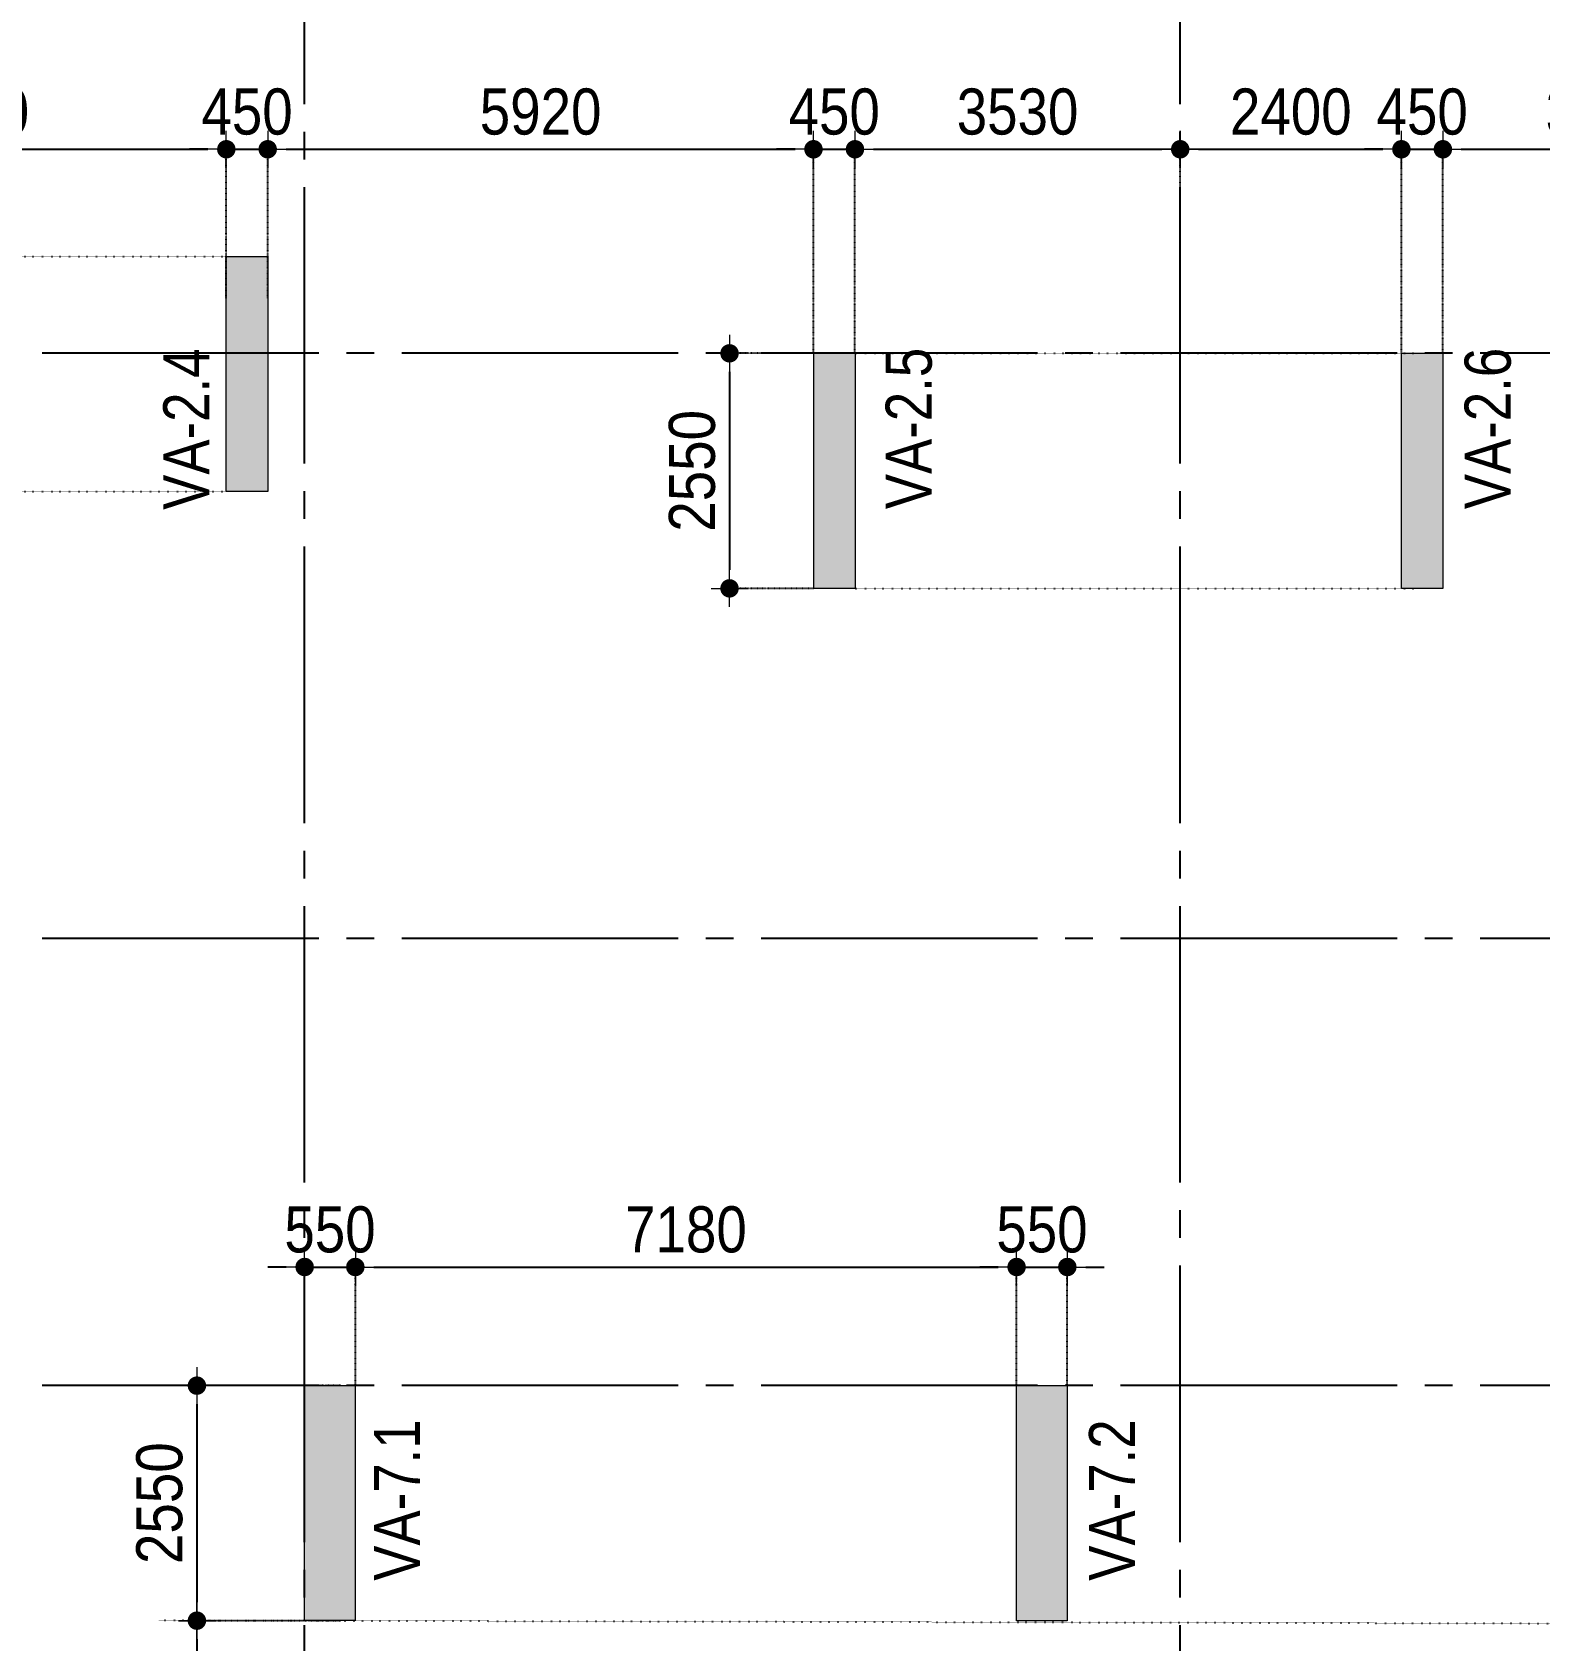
# Model space of a CAD drawing. Header units: millimetres. Extents: x -3973692 to -2843767, y 592734 to 838475.
# Drawn here: x -3922801 to -3906443, y 748262 to 765715 of the extents above; entities that cross this region are included whole.
import ezdxf
from ezdxf.enums import TextEntityAlignment as Align

# ---------------------------------------------------------------- set-up
doc = ezdxf.new("R2010")
doc.units = ezdxf.units.MM
doc.header["$MEASUREMENT"] = 0
doc.header["$PDMODE"] = 3
doc.header["$PDSIZE"] = -20
for name, pattern in [('CHG_XX_Luoi truc$0$MB_Luoi truc$0$Center101', [13, 10, -1, 1, -1]), ('DIVIDE2', [15.875, 6.35, -3.175, 0, -3.175, 0, -3.175]), ('DOT2', [0.125, 0, -0.125]), ('HIDDEN5', [2.8375, 1.25, -1.5875])]:
    doc.linetypes.add(name, pattern=pattern)
doc.layers.get('0').update_dxf_attribs({"lineweight": 9})
doc.layers.get('Defpoints').update_dxf_attribs({"color": 10, "lineweight": 0})
for name, color, linetype, lineweight in [("'S_General_Dim_1", 1, 'Continuous', 18), ("'S_General_Divide_3 Intermediate", 3, 'DIVIDE2', 40), ('CHG_XX_Cot_Ham 2$0$NS-Pier-H2', 150, 'Continuous', 13), ('CHG_XX_Cot_Ham 2$0$NS-Pier-H2 @ 1', 150, 'Continuous', 13), ('CHG_XX_Cot_Ham 2$0$NS-Pier-H2 @ 150 VP1', 150, 'Continuous', 13), ('CHG_XX_Cot_Ham 2$0$NS-Pier-H2 @ 150 VP2', 150, 'Continuous', 13), ('CHG_XX_Cot_Ham 2$0$NS-Pier-H2 @ 150 VP3', 150, 'Continuous', 13), ('CHG_XX_Cot_Ham 2$0$NS-Pier-H2 @ 150 VP4', 150, 'Continuous', 13), ('CHG_XX_Cot_Ham 2$0$NS-Pier-H2 @ 150 VP5', 150, 'Continuous', 13), ('CHG_XX_Cot_Ham 2$0$NS-Pier-H2 @ 150 VP6', 150, 'Continuous', 13), ('CHG_XX_Cot_Ham 2$0$NS-Pier-H2 @ 150 VP7', 150, 'Continuous', 13), ('CHG_XX_Cot_Ham 2$0$NS-Pier-H2 @ 150 VP8', 150, 'Continuous', 13), ('CHG_XX_Cot_Ham 2$0$NS-Pier-H2 @ 150 VP9', 150, 'Continuous', 13), ('CHG_XX_Cot_Ham 2$0$NS-Pier-H2 @ 150 VPModel', 150, 'Continuous', 13), ('TEXT', 7, 'Continuous', 15)]:
    doc.layers.add(name, color=color, linetype=linetype, lineweight=lineweight)
for name, color, linetype in [('CHG_XX_Luoi truc$0$Grid', 34, 'Continuous'), ('CHG_XX_Luoi truc$0$Grid Line', 251, 'CHG_XX_Luoi truc$0$MB_Luoi truc$0$Center101'), ('dim', 1, 'Continuous')]:
    doc.layers.add(name, color=color, linetype=linetype)
doc.styles.add('arial', font='arial.ttf', dxfattribs={"width": 0.85})
doc.styles.add('CHG_XX_Luoi truc$0$MB_Luoi truc$0$Grid A-F$0$VNI-HelveCB', font='')
doc.styles.add('TTP-HelCon', font='')
doc.styles.get('CHG_XX_Luoi truc$0$MB_Luoi truc$0$Grid A-F$0$VNI-HelveCB').set_extended_font_data('VNI-Helve-Condense', bold=True)
doc.styles.get('TTP-HelCon').set_extended_font_data('VNI-Helve-Condense')
doc.dimstyles.new('200', dxfattribs={"dimscale": 200, "dimtxt": 2.5, "dimasz": 1, "dimexe": 0, "dimexo": 0, "dimgap": 0.75, "dimtad": 1, "dimdec": 0, "dimrnd": 10, "dimzin": 9, "dimdsep": 46, "dimtxsty": 'arial', "dimblk1": 'DIMDOT', "dimblk2": 'DIMDOT', "dimsah": 1, "dimcen": 2, "dimdle": 3, "dimclre": 8, "dimclrt": 2, "dimadec": 0, "dimazin": 0, "dimtfac": 1, "dimtdec": 0, "dimtix": 1, "dimtmove": 2, "dimatfit": 3, "dimldrblk": 'DIMPIJL', "dimfxl": 1, "dimtvp": 1.8, "dimtolj": 1, "dimtzin": 0, "dimarcsym": 0})

# ---------------------------------------------------------------- blocks, each defined once
blk = doc.blocks.new('*U3253')
at = {"layer": 'CHG_XX_Cot_Ham 2$0$NS-Pier-H2 @ 1'}
h = blk.add_hatch(color=256, dxfattribs=at)
h.dxf.hatch_style = 1
h.paths.add_polyline_path([(450, 0), (0, 0), (0, -2550), (450, -2550)])
at = {"layer": 'CHG_XX_Cot_Ham 2$0$NS-Pier-H2 @ 150 VP1'}
h = blk.add_hatch(color=256, dxfattribs=at)
h.dxf.hatch_style = 1
h.paths.add_polyline_path([(450, 0), (0, 0), (0, -2550), (450, -2550)])
at = {"layer": 'CHG_XX_Cot_Ham 2$0$NS-Pier-H2 @ 150 VP2'}
h = blk.add_hatch(color=256, dxfattribs=at)
h.dxf.hatch_style = 1
h.paths.add_polyline_path([(450, 0), (0, 0), (0, -2550), (450, -2550)])
at = {"layer": 'CHG_XX_Cot_Ham 2$0$NS-Pier-H2 @ 150 VP3'}
h = blk.add_hatch(color=256, dxfattribs=at)
h.dxf.hatch_style = 1
h.paths.add_polyline_path([(450, 0), (0, 0), (0, -2550), (450, -2550)])
at = {"layer": 'CHG_XX_Cot_Ham 2$0$NS-Pier-H2 @ 150 VP4'}
h = blk.add_hatch(color=256, dxfattribs=at)
h.dxf.hatch_style = 1
h.paths.add_polyline_path([(450, 0), (0, 0), (0, -2550), (450, -2550)])
at = {"layer": 'CHG_XX_Cot_Ham 2$0$NS-Pier-H2 @ 150 VP5'}
h = blk.add_hatch(color=256, dxfattribs=at)
h.dxf.hatch_style = 1
h.paths.add_polyline_path([(450, 0), (0, 0), (0, -2550), (450, -2550)])
at = {"layer": 'CHG_XX_Cot_Ham 2$0$NS-Pier-H2 @ 150 VP6'}
h = blk.add_hatch(color=256, dxfattribs=at)
h.dxf.hatch_style = 1
h.paths.add_polyline_path([(450, 0), (0, 0), (0, -2550), (450, -2550)])
at = {"layer": 'CHG_XX_Cot_Ham 2$0$NS-Pier-H2 @ 150 VP7'}
h = blk.add_hatch(color=256, dxfattribs=at)
h.dxf.hatch_style = 1
h.paths.add_polyline_path([(450, 0), (0, 0), (0, -2550), (450, -2550)])
at = {"layer": 'CHG_XX_Cot_Ham 2$0$NS-Pier-H2 @ 150 VP8'}
h = blk.add_hatch(color=256, dxfattribs=at)
h.dxf.hatch_style = 1
h.paths.add_polyline_path([(450, 0), (0, 0), (0, -2550), (450, -2550)])
at = {"layer": 'CHG_XX_Cot_Ham 2$0$NS-Pier-H2 @ 150 VP9'}
h = blk.add_hatch(color=256, dxfattribs=at)
h.dxf.hatch_style = 1
h.paths.add_polyline_path([(450, 0), (0, 0), (0, -2550), (450, -2550)])
at = {"layer": 'CHG_XX_Cot_Ham 2$0$NS-Pier-H2 @ 150 VPModel'}
h = blk.add_hatch(color=256, dxfattribs=at)
h.dxf.hatch_style = 1
h.paths.add_polyline_path([(450, 0), (0, 0), (0, -2550), (450, -2550)])
blk = doc.blocks.new('CHG_XX_Cot_Ham 2$0$Block A_C450x2250')
at = {"layer": 'CHG_XX_Cot_Ham 2$0$NS-Pier-H2'}
blk.add_lwpolyline([(450, -2550), (0, -2550), (0, 0), (450, 0)], close=True, dxfattribs=at)
blk.add_blockref('*U3253', (0, 0), dxfattribs=at)
blk = doc.blocks.new('*U3256')
at = {"layer": 'CHG_XX_Cot_Ham 2$0$NS-Pier-H2 @ 1'}
h = blk.add_hatch(color=256, dxfattribs=at)
h.dxf.hatch_style = 1
h.paths.add_polyline_path([(550, 0), (0, 0), (0, -2550), (550, -2550)])
at = {"layer": 'CHG_XX_Cot_Ham 2$0$NS-Pier-H2 @ 150 VP1'}
h = blk.add_hatch(color=256, dxfattribs=at)
h.dxf.hatch_style = 1
h.paths.add_polyline_path([(550, 0), (0, 0), (0, -2550), (550, -2550)])
at = {"layer": 'CHG_XX_Cot_Ham 2$0$NS-Pier-H2 @ 150 VP2'}
h = blk.add_hatch(color=256, dxfattribs=at)
h.dxf.hatch_style = 1
h.paths.add_polyline_path([(550, 0), (0, 0), (0, -2550), (550, -2550)])
at = {"layer": 'CHG_XX_Cot_Ham 2$0$NS-Pier-H2 @ 150 VP3'}
h = blk.add_hatch(color=256, dxfattribs=at)
h.dxf.hatch_style = 1
h.paths.add_polyline_path([(550, 0), (0, 0), (0, -2550), (550, -2550)])
at = {"layer": 'CHG_XX_Cot_Ham 2$0$NS-Pier-H2 @ 150 VP4'}
h = blk.add_hatch(color=256, dxfattribs=at)
h.dxf.hatch_style = 1
h.paths.add_polyline_path([(550, 0), (0, 0), (0, -2550), (550, -2550)])
at = {"layer": 'CHG_XX_Cot_Ham 2$0$NS-Pier-H2 @ 150 VP5'}
h = blk.add_hatch(color=256, dxfattribs=at)
h.dxf.hatch_style = 1
h.paths.add_polyline_path([(550, 0), (0, 0), (0, -2550), (550, -2550)])
at = {"layer": 'CHG_XX_Cot_Ham 2$0$NS-Pier-H2 @ 150 VP6'}
h = blk.add_hatch(color=256, dxfattribs=at)
h.dxf.hatch_style = 1
h.paths.add_polyline_path([(550, 0), (0, 0), (0, -2550), (550, -2550)])
at = {"layer": 'CHG_XX_Cot_Ham 2$0$NS-Pier-H2 @ 150 VP7'}
h = blk.add_hatch(color=256, dxfattribs=at)
h.dxf.hatch_style = 1
h.paths.add_polyline_path([(550, 0), (0, 0), (0, -2550), (550, -2550)])
at = {"layer": 'CHG_XX_Cot_Ham 2$0$NS-Pier-H2 @ 150 VP8'}
h = blk.add_hatch(color=256, dxfattribs=at)
h.dxf.hatch_style = 1
h.paths.add_polyline_path([(550, 0), (0, 0), (0, -2550), (550, -2550)])
at = {"layer": 'CHG_XX_Cot_Ham 2$0$NS-Pier-H2 @ 150 VP9'}
h = blk.add_hatch(color=256, dxfattribs=at)
h.dxf.hatch_style = 1
h.paths.add_polyline_path([(550, 0), (0, 0), (0, -2550), (550, -2550)])
at = {"layer": 'CHG_XX_Cot_Ham 2$0$NS-Pier-H2 @ 150 VPModel'}
h = blk.add_hatch(color=256, dxfattribs=at)
h.dxf.hatch_style = 1
h.paths.add_polyline_path([(550, 0), (0, 0), (0, -2550), (550, -2550)])
blk = doc.blocks.new('CHG_XX_Cot_Ham 2$0$550x2550')
at = {"layer": 'CHG_XX_Cot_Ham 2$0$NS-Pier-H2'}
blk.add_lwpolyline([(550, -2550), (0, -2550), (0, 0), (550, 0)], close=True, dxfattribs=at)
blk.add_blockref('*U3256', (0, 0), dxfattribs=at)
blk = doc.blocks.new('*U2841')
at = {"layer": 'CHG_XX_Luoi truc$0$Grid Line'}
blk.add_line((0, 0), (0, 608), dxfattribs=at)
at = {"layer": 'CHG_XX_Luoi truc$0$Grid', "lineweight": -2, "style": 'CHG_XX_Luoi truc$0$MB_Luoi truc$0$Grid A-F$0$VNI-HelveCB'}
for tag, p in [('GRIDSUB', (0, 617)), ('GRID', (0, -9))]:
    blk.add_attdef(tag, text='', height=5, dxfattribs=at).set_placement(p, align=Align.MIDDLE)
blk = doc.blocks.new('*U2843')
at = {"layer": 'CHG_XX_Luoi truc$0$Grid Line'}
blk.add_line((0, 0), (0, 438), dxfattribs=at)
at = {"layer": 'CHG_XX_Luoi truc$0$Grid', "lineweight": -2, "style": 'CHG_XX_Luoi truc$0$MB_Luoi truc$0$Grid A-F$0$VNI-HelveCB'}
for tag, p in [('GRIDSUB', (0, 447)), ('GRID', (0, -9))]:
    blk.add_attdef(tag, text='', height=5, dxfattribs=at).set_placement(p, align=Align.MIDDLE)
blk = doc.blocks.new('CHG_XX_Luoi truc')
at = {"layer": 'CHG_XX_Luoi truc$0$Grid', "xscale": 300, "yscale": 300, "zscale": 300}
for p in [(28650, -12747), (38150, -12747)]:
    blk.add_blockref('*U2841', p, dxfattribs=at)
at = {"layer": 'CHG_XX_Luoi truc$0$Grid', "xscale": 300.0000000000013, "yscale": 300.0000000000013, "zscale": 300.0000000000013, "rotation": 90}
for p in [(110703, 152250), (110703, 145900), (110703, 141050)]:
    blk.add_blockref('*U2843', p, dxfattribs=at)
blk = doc.blocks.new('CHG_XX_Cot_Ham 2')
at = {"layer": 'CHG_XX_Cot_Ham 2$0$NS-Pier-H2'}
h = blk.add_hatch(color=256, dxfattribs=at)
h.dxf.hatch_style = 1
h.paths.add_polyline_path([(99639.2, 163400), (-10900, 163400), (-10900, 85450), (-300, 85450), (-300, 84050), (32350, 84050), (32350, -9000), (103575.5, -9000), (106050, -6022), (106050, 158254.3)])
h.paths.add_polyline_path([(99533.7, 163100), (105750, 158110.4), (105750, 90450), (105650, 90450), (105750, 90450), (105750, 13850), (105750, 13722.3), (105750, -5913.6), (103434.7, -8700), (93599.8, -8700), (93299.8, -8700), (32650, -8700), (32650, 84350), (0, 84350), (0, 85750), (-10600, 85750), (-10600, 163100), (93600, 163100)], flags=16)
for name, p in [('CHG_XX_Luoi truc', (0, 0)), ('CHG_XX_Cot_Ham 2$0$Block A_C450x2250', (27800, 153300)), ('CHG_XX_Cot_Ham 2$0$Block A_C450x2250', (34175, 152250)), ('CHG_XX_Cot_Ham 2$0$Block A_C450x2250', (40550, 152250))]:
    blk.add_blockref(name, p, dxfattribs=at)
at = {"layer": 'Defpoints'}
for p in [(28650, 141050.7), (36375, 141050)]:
    blk.add_blockref('CHG_XX_Cot_Ham 2$0$550x2550', p, dxfattribs=at)
blk = doc.blocks.new('a')
at = {"layer": 'TEXT', "color": 3, "style": 'TTP-HelCon'}
for s, p in [('VA-2.4', (27616, -1698)), ('VA-2.5', (35454, -1691)), ('VA-2.6', (41736, -1691)), ('VA-7.1', (29902, -13317)), ('VA-7.2', (37661, -13317))]:
    blk.add_text(s, height=500, rotation=90, dxfattribs=at).set_placement(p)
blk = doc.blocks.new('DIMDOT')
for p, q in [((0, -1), (0, 1)), ((1, 0), (-1, 0))]:
    blk.add_line(p, q)
at = {"const_width": 0.5}
blk.add_lwpolyline([(-0.25, 0, 1), (0.25, 0, 1)], format="xyb", close=True, dxfattribs=at)
blk = doc.blocks.new('*D1324')
at = {"layer": "'S_General_Dim_1", "color": 8, "linetype": 'HIDDEN5', "lineweight": -2, "transparency": 16777216}
for p, q in [((-3926295, 762831), (-3926295, 764445)), ((-3920695, 762831), (-3920695, 764445))]:
    blk.add_line(p, q, dxfattribs=at)
at = {"layer": "'S_General_Dim_1", "color": 0, "lineweight": -2, "transparency": 16777216}
blk.add_line((-3926095, 764445), (-3920895, 764445), dxfattribs=at)
at = {"layer": 'Defpoints', "color": 0, "transparency": 16777216}
for p in [(-3920695, 764445), (-3926295, 762831), (-3920695, 762831)]:
    blk.add_point(p, dxfattribs=at)
at = {"layer": "'S_General_Dim_1", "color": 0, "lineweight": -2, "transparency": 16777216, "xscale": 200, "yscale": 200, "zscale": 200, "rotation": 180}
blk.add_blockref('DIMDOT', (-3926295, 764445), dxfattribs=at)
at = {"layer": "'S_General_Dim_1", "color": 0, "lineweight": -2, "transparency": 16777216, "xscale": 200, "yscale": 200, "zscale": 200}
blk.add_blockref('DIMDOT', (-3920695, 764445), dxfattribs=at)
at = {"layer": "'S_General_Dim_1", "color": 2, "transparency": 16777216, "insert": (-3923495, 764851), "char_height": 500, "attachment_point": 5, "style": 'arial'}
blk.add_mtext('\\A1;5600', dxfattribs=at)
blk = doc.blocks.new('DIMPIJL')
at = {"linetype": 'ByBlock'}
blk.add_solid([(-2.5, 0.417), (-2.5, -0.417), (0, 0)], dxfattribs=at)
blk = doc.blocks.new('*D1325')
at = {"layer": "'S_General_Dim_1", "color": 0, "lineweight": -2, "transparency": 16777216}
for p, q in [((-3920895, 764445), (-3921095, 764445)), ((-3920695, 764445), (-3920246, 764445)), ((-3920046, 764445), (-3919846, 764445))]:
    blk.add_line(p, q, dxfattribs=at)
at = {"layer": "'S_General_Dim_1", "color": 8, "linetype": 'HIDDEN5', "lineweight": -2, "transparency": 16777216}
for p, q in [((-3920695, 762831), (-3920695, 764445)), ((-3920246, 762831), (-3920246, 764445))]:
    blk.add_line(p, q, dxfattribs=at)
at = {"layer": 'Defpoints', "color": 0, "transparency": 16777216}
for p in [(-3920246, 764445), (-3920695, 762831), (-3920246, 762831)]:
    blk.add_point(p, dxfattribs=at)
at = {"layer": "'S_General_Dim_1", "color": 0, "lineweight": -2, "transparency": 16777216, "xscale": 200, "yscale": 200, "zscale": 200}
blk.add_blockref('DIMDOT', (-3920695, 764445), dxfattribs=at)
at = {"layer": "'S_General_Dim_1", "color": 0, "lineweight": -2, "transparency": 16777216, "xscale": 200, "yscale": 200, "zscale": 200, "rotation": 180}
blk.add_blockref('DIMDOT', (-3920246, 764445), dxfattribs=at)
at = {"layer": "'S_General_Dim_1", "color": 2, "transparency": 16777216, "insert": (-3920470, 764851), "char_height": 500, "attachment_point": 5, "style": 'arial'}
blk.add_mtext('\\A1;450', dxfattribs=at)
blk = doc.blocks.new('*D1326')
at = {"layer": "'S_General_Dim_1", "color": 8, "linetype": 'HIDDEN5', "lineweight": -2, "transparency": 16777216}
for p, q in [((-3920246, 762831), (-3920246, 764445)), ((-3914324, 762231), (-3914324, 764445))]:
    blk.add_line(p, q, dxfattribs=at)
at = {"layer": "'S_General_Dim_1", "color": 0, "lineweight": -2, "transparency": 16777216}
blk.add_line((-3920046, 764445), (-3914524, 764445), dxfattribs=at)
at = {"layer": 'Defpoints', "color": 0, "transparency": 16777216}
for p in [(-3914324, 764445), (-3920246, 762831), (-3914324, 762231)]:
    blk.add_point(p, dxfattribs=at)
at = {"layer": "'S_General_Dim_1", "color": 0, "lineweight": -2, "transparency": 16777216, "xscale": 200, "yscale": 200, "zscale": 200, "rotation": 180}
blk.add_blockref('DIMDOT', (-3920246, 764445), dxfattribs=at)
at = {"layer": "'S_General_Dim_1", "color": 0, "lineweight": -2, "transparency": 16777216, "xscale": 200, "yscale": 200, "zscale": 200}
blk.add_blockref('DIMDOT', (-3914324, 764445), dxfattribs=at)
at = {"layer": "'S_General_Dim_1", "color": 2, "transparency": 16777216, "insert": (-3917285, 764851), "char_height": 500, "attachment_point": 5, "style": 'arial'}
blk.add_mtext('\\A1;5920', dxfattribs=at)
blk = doc.blocks.new('*D1327')
at = {"layer": "'S_General_Dim_1", "color": 0, "lineweight": -2, "transparency": 16777216}
for p, q in [((-3914524, 764445), (-3914724, 764445)), ((-3914324, 764445), (-3913874, 764445)), ((-3913674, 764445), (-3913474, 764445))]:
    blk.add_line(p, q, dxfattribs=at)
at = {"layer": "'S_General_Dim_1", "color": 8, "linetype": 'HIDDEN5', "lineweight": -2, "transparency": 16777216}
for p, q in [((-3914324, 762231), (-3914324, 764445)), ((-3913874, 762231), (-3913874, 764445))]:
    blk.add_line(p, q, dxfattribs=at)
at = {"layer": 'Defpoints', "color": 0, "transparency": 16777216}
for p in [(-3913874, 764445), (-3914324, 762231), (-3913874, 762231)]:
    blk.add_point(p, dxfattribs=at)
at = {"layer": "'S_General_Dim_1", "color": 0, "lineweight": -2, "transparency": 16777216, "xscale": 200, "yscale": 200, "zscale": 200}
blk.add_blockref('DIMDOT', (-3914324, 764445), dxfattribs=at)
at = {"layer": "'S_General_Dim_1", "color": 0, "lineweight": -2, "transparency": 16777216, "xscale": 200, "yscale": 200, "zscale": 200, "rotation": 180}
blk.add_blockref('DIMDOT', (-3913874, 764445), dxfattribs=at)
at = {"layer": "'S_General_Dim_1", "color": 2, "transparency": 16777216, "insert": (-3914099, 764851), "char_height": 500, "attachment_point": 5, "style": 'arial'}
blk.add_mtext('\\A1;450', dxfattribs=at)
blk = doc.blocks.new('*D1328')
at = {"layer": "'S_General_Dim_1", "color": 8, "linetype": 'HIDDEN5', "lineweight": -2, "transparency": 16777216}
for p, q in [((-3913874, 762231), (-3913874, 764445)), ((-3910345, 762831), (-3910345, 764445))]:
    blk.add_line(p, q, dxfattribs=at)
at = {"layer": "'S_General_Dim_1", "color": 0, "lineweight": -2, "transparency": 16777216}
blk.add_line((-3913674, 764445), (-3910545, 764445), dxfattribs=at)
at = {"layer": 'Defpoints', "color": 0, "transparency": 16777216}
for p in [(-3910345, 764445), (-3910345, 762831), (-3913874, 762231)]:
    blk.add_point(p, dxfattribs=at)
at = {"layer": "'S_General_Dim_1", "color": 0, "lineweight": -2, "transparency": 16777216, "xscale": 200, "yscale": 200, "zscale": 200, "rotation": 180}
blk.add_blockref('DIMDOT', (-3913874, 764445), dxfattribs=at)
at = {"layer": "'S_General_Dim_1", "color": 0, "lineweight": -2, "transparency": 16777216, "xscale": 200, "yscale": 200, "zscale": 200}
blk.add_blockref('DIMDOT', (-3910345, 764445), dxfattribs=at)
at = {"layer": "'S_General_Dim_1", "color": 2, "transparency": 16777216, "insert": (-3912110, 764851), "char_height": 500, "attachment_point": 5, "style": 'arial'}
blk.add_mtext('\\A1;3530', dxfattribs=at)
blk = doc.blocks.new('*D1329')
at = {"layer": "'S_General_Dim_1", "color": 8, "linetype": 'HIDDEN5', "lineweight": -2, "transparency": 16777216}
for p, q in [((-3910345, 762831), (-3910345, 764445)), ((-3907945, 762231), (-3907945, 764445))]:
    blk.add_line(p, q, dxfattribs=at)
at = {"layer": "'S_General_Dim_1", "color": 0, "lineweight": -2, "transparency": 16777216}
blk.add_line((-3910145, 764445), (-3908145, 764445), dxfattribs=at)
at = {"layer": 'Defpoints', "color": 0, "transparency": 16777216}
for p in [(-3907945, 764445), (-3910345, 762831), (-3907945, 762231)]:
    blk.add_point(p, dxfattribs=at)
at = {"layer": "'S_General_Dim_1", "color": 0, "lineweight": -2, "transparency": 16777216, "xscale": 200, "yscale": 200, "zscale": 200, "rotation": 180}
blk.add_blockref('DIMDOT', (-3910345, 764445), dxfattribs=at)
at = {"layer": "'S_General_Dim_1", "color": 0, "lineweight": -2, "transparency": 16777216, "xscale": 200, "yscale": 200, "zscale": 200}
blk.add_blockref('DIMDOT', (-3907945, 764445), dxfattribs=at)
at = {"layer": "'S_General_Dim_1", "color": 2, "transparency": 16777216, "insert": (-3909145, 764851), "char_height": 500, "attachment_point": 5, "style": 'arial'}
blk.add_mtext('\\A1;2400', dxfattribs=at)
blk = doc.blocks.new('*D1330')
at = {"layer": "'S_General_Dim_1", "color": 0, "lineweight": -2, "transparency": 16777216}
for p, q in [((-3908145, 764445), (-3908345, 764445)), ((-3907945, 764445), (-3907495, 764445)), ((-3907295, 764445), (-3907095, 764445))]:
    blk.add_line(p, q, dxfattribs=at)
at = {"layer": "'S_General_Dim_1", "color": 8, "linetype": 'HIDDEN5', "lineweight": -2, "transparency": 16777216}
for p, q in [((-3907945, 762231), (-3907945, 764445)), ((-3907495, 762231), (-3907495, 764445))]:
    blk.add_line(p, q, dxfattribs=at)
at = {"layer": 'Defpoints', "color": 0, "transparency": 16777216}
for p in [(-3907495, 764445), (-3907945, 762231), (-3907495, 762231)]:
    blk.add_point(p, dxfattribs=at)
at = {"layer": "'S_General_Dim_1", "color": 0, "lineweight": -2, "transparency": 16777216, "xscale": 200, "yscale": 200, "zscale": 200}
blk.add_blockref('DIMDOT', (-3907945, 764445), dxfattribs=at)
at = {"layer": "'S_General_Dim_1", "color": 0, "lineweight": -2, "transparency": 16777216, "xscale": 200, "yscale": 200, "zscale": 200, "rotation": 180}
blk.add_blockref('DIMDOT', (-3907495, 764445), dxfattribs=at)
at = {"layer": "'S_General_Dim_1", "color": 2, "transparency": 16777216, "insert": (-3907720, 764851), "char_height": 500, "attachment_point": 5, "style": 'arial'}
blk.add_mtext('\\A1;450', dxfattribs=at)
blk = doc.blocks.new('*D1331')
at = {"layer": "'S_General_Dim_1", "color": 8, "linetype": 'HIDDEN5', "lineweight": -2, "transparency": 16777216}
for p, q in [((-3907495, 762231), (-3907495, 764445)), ((-3903945, 762831), (-3903945, 764445))]:
    blk.add_line(p, q, dxfattribs=at)
at = {"layer": "'S_General_Dim_1", "color": 0, "lineweight": -2, "transparency": 16777216}
blk.add_line((-3907295, 764445), (-3904145, 764445), dxfattribs=at)
at = {"layer": 'Defpoints', "color": 0, "transparency": 16777216}
for p in [(-3903945, 764445), (-3903945, 762831), (-3907495, 762231)]:
    blk.add_point(p, dxfattribs=at)
at = {"layer": "'S_General_Dim_1", "color": 0, "lineweight": -2, "transparency": 16777216, "xscale": 200, "yscale": 200, "zscale": 200, "rotation": 180}
blk.add_blockref('DIMDOT', (-3907495, 764445), dxfattribs=at)
at = {"layer": "'S_General_Dim_1", "color": 0, "lineweight": -2, "transparency": 16777216, "xscale": 200, "yscale": 200, "zscale": 200}
blk.add_blockref('DIMDOT', (-3903945, 764445), dxfattribs=at)
at = {"layer": "'S_General_Dim_1", "color": 2, "transparency": 16777216, "insert": (-3905720, 764851), "char_height": 500, "attachment_point": 5, "style": 'arial'}
blk.add_mtext('\\A1;3550', dxfattribs=at)
blk = doc.blocks.new('*D1337')
at = {"layer": "'S_General_Dim_1", "color": 8, "linetype": 'HIDDEN5', "lineweight": -2, "transparency": 16777216}
for p, q in [((-3914325, 762231), (-3915235, 762231)), ((-3914325, 759681), (-3915235, 759681))]:
    blk.add_line(p, q, dxfattribs=at)
at = {"layer": "'S_General_Dim_1", "color": 0, "lineweight": -2, "transparency": 16777216}
blk.add_line((-3915235, 762031), (-3915235, 759881), dxfattribs=at)
at = {"layer": 'Defpoints', "color": 0, "transparency": 16777216}
for p in [(-3914325, 762231), (-3915235, 759681), (-3914325, 759681)]:
    blk.add_point(p, dxfattribs=at)
at = {"layer": "'S_General_Dim_1", "color": 0, "lineweight": -2, "transparency": 16777216, "xscale": 200, "yscale": 200, "zscale": 200}
for p, rotation in [((-3915235, 762231), 90), ((-3915235, 759681), 270)]:
    blk.add_blockref('DIMDOT', p, dxfattribs=dict(at, rotation=rotation))
at = {"layer": "'S_General_Dim_1", "color": 2, "transparency": 16777216, "insert": (-3915640, 760956), "char_height": 500, "attachment_point": 5, "rotation": 90, "style": 'arial'}
blk.add_mtext('\\A1;2550', dxfattribs=at)
blk = doc.blocks.new('*D1362')
at = {"layer": "'S_General_Dim_1", "color": 8, "linetype": 'HIDDEN5', "lineweight": -2, "transparency": 16777216}
for p, q in [((-3919445, 751031), (-3921014, 751031)), ((-3919445, 748481), (-3921014, 748481))]:
    blk.add_line(p, q, dxfattribs=at)
at = {"layer": "'S_General_Dim_1", "color": 0, "lineweight": -2, "transparency": 16777216}
blk.add_line((-3921014, 750831), (-3921014, 748681), dxfattribs=at)
at = {"layer": 'Defpoints', "color": 0, "transparency": 16777216}
for p in [(-3919445, 751031), (-3921014, 748481), (-3919445, 748481)]:
    blk.add_point(p, dxfattribs=at)
at = {"layer": "'S_General_Dim_1", "color": 0, "lineweight": -2, "transparency": 16777216, "xscale": 200, "yscale": 200, "zscale": 200}
for p, rotation in [((-3921014, 751031), 90), ((-3921014, 748481), 270)]:
    blk.add_blockref('DIMDOT', p, dxfattribs=dict(at, rotation=rotation))
at = {"layer": "'S_General_Dim_1", "color": 2, "transparency": 16777216, "insert": (-3921419, 749756), "char_height": 500, "attachment_point": 5, "rotation": 90, "style": 'arial'}
blk.add_mtext('\\A1;2550', dxfattribs=at)
blk = doc.blocks.new('*D1363')
at = {"layer": "'S_General_Dim_1", "color": 8, "linetype": 'HIDDEN5', "lineweight": -2, "transparency": 16777216}
for p, q in [((-3919445, 748481), (-3921014, 748481)), ((-3919445, 743131), (-3921014, 743131))]:
    blk.add_line(p, q, dxfattribs=at)
at = {"layer": "'S_General_Dim_1", "color": 0, "lineweight": -2, "transparency": 16777216}
blk.add_line((-3921014, 748281), (-3921014, 743331), dxfattribs=at)
at = {"layer": 'Defpoints', "color": 0, "transparency": 16777216}
for p in [(-3919445, 748481), (-3921014, 743131), (-3919445, 743131)]:
    blk.add_point(p, dxfattribs=at)
at = {"layer": "'S_General_Dim_1", "color": 0, "lineweight": -2, "transparency": 16777216, "xscale": 200, "yscale": 200, "zscale": 200}
for p, rotation in [((-3921014, 748481), 90), ((-3921014, 743131), 270)]:
    blk.add_blockref('DIMDOT', p, dxfattribs=dict(at, rotation=rotation))
at = {"layer": "'S_General_Dim_1", "color": 2, "transparency": 16777216, "insert": (-3921420, 745806), "char_height": 500, "attachment_point": 5, "rotation": 90, "style": 'arial'}
blk.add_mtext('\\A1;5350', dxfattribs=at)
blk = doc.blocks.new('*D1365')
at = {"layer": "'S_General_Dim_1", "color": 0, "lineweight": -2, "transparency": 16777216}
for p, q in [((-3920045, 752318), (-3920245, 752318)), ((-3919845, 752318), (-3919295, 752318)), ((-3919095, 752318), (-3918895, 752318))]:
    blk.add_line(p, q, dxfattribs=at)
at = {"layer": "'S_General_Dim_1", "color": 8, "linetype": 'HIDDEN5', "lineweight": -2, "transparency": 16777216}
for p, q in [((-3919845, 751031), (-3919845, 752318)), ((-3919295, 751031), (-3919295, 752318))]:
    blk.add_line(p, q, dxfattribs=at)
at = {"layer": 'Defpoints', "color": 0, "transparency": 16777216}
for p in [(-3919295, 752318), (-3919845, 751031), (-3919295, 751031)]:
    blk.add_point(p, dxfattribs=at)
at = {"layer": "'S_General_Dim_1", "color": 0, "lineweight": -2, "transparency": 16777216, "xscale": 200, "yscale": 200, "zscale": 200}
blk.add_blockref('DIMDOT', (-3919845, 752318), dxfattribs=at)
at = {"layer": "'S_General_Dim_1", "color": 0, "lineweight": -2, "transparency": 16777216, "xscale": 200, "yscale": 200, "zscale": 200, "rotation": 180}
blk.add_blockref('DIMDOT', (-3919295, 752318), dxfattribs=at)
at = {"layer": "'S_General_Dim_1", "color": 2, "transparency": 16777216, "insert": (-3919570, 752723), "char_height": 500, "attachment_point": 5, "style": 'arial'}
blk.add_mtext('\\A1;550', dxfattribs=at)
blk = doc.blocks.new('*D1366')
at = {"layer": "'S_General_Dim_1", "color": 8, "linetype": 'HIDDEN5', "lineweight": -2, "transparency": 16777216}
for p, q in [((-3919295, 751031), (-3919295, 752318)), ((-3912120, 751031), (-3912120, 752318))]:
    blk.add_line(p, q, dxfattribs=at)
at = {"layer": "'S_General_Dim_1", "color": 0, "lineweight": -2, "transparency": 16777216}
blk.add_line((-3919095, 752318), (-3912320, 752318), dxfattribs=at)
at = {"layer": 'Defpoints', "color": 0, "transparency": 16777216}
for p in [(-3912120, 752318), (-3919295, 751031), (-3912120, 751031)]:
    blk.add_point(p, dxfattribs=at)
at = {"layer": "'S_General_Dim_1", "color": 0, "lineweight": -2, "transparency": 16777216, "xscale": 200, "yscale": 200, "zscale": 200, "rotation": 180}
blk.add_blockref('DIMDOT', (-3919295, 752318), dxfattribs=at)
at = {"layer": "'S_General_Dim_1", "color": 0, "lineweight": -2, "transparency": 16777216, "xscale": 200, "yscale": 200, "zscale": 200}
blk.add_blockref('DIMDOT', (-3912120, 752318), dxfattribs=at)
at = {"layer": "'S_General_Dim_1", "color": 2, "transparency": 16777216, "insert": (-3915708, 752723), "char_height": 500, "attachment_point": 5, "style": 'arial'}
blk.add_mtext('\\A1;7180', dxfattribs=at)
blk = doc.blocks.new('*D1367')
at = {"layer": "'S_General_Dim_1", "color": 0, "lineweight": -2, "transparency": 16777216}
for p, q in [((-3912320, 752318), (-3912520, 752318)), ((-3912120, 752318), (-3911570, 752318)), ((-3911370, 752318), (-3911170, 752318))]:
    blk.add_line(p, q, dxfattribs=at)
at = {"layer": "'S_General_Dim_1", "color": 8, "linetype": 'HIDDEN5', "lineweight": -2, "transparency": 16777216}
for p, q in [((-3912120, 751031), (-3912120, 752318)), ((-3911570, 751031), (-3911570, 752318))]:
    blk.add_line(p, q, dxfattribs=at)
at = {"layer": 'Defpoints', "color": 0, "transparency": 16777216}
for p in [(-3911570, 752318), (-3912120, 751031), (-3911570, 751031)]:
    blk.add_point(p, dxfattribs=at)
at = {"layer": "'S_General_Dim_1", "color": 0, "lineweight": -2, "transparency": 16777216, "xscale": 200, "yscale": 200, "zscale": 200}
blk.add_blockref('DIMDOT', (-3912120, 752318), dxfattribs=at)
at = {"layer": "'S_General_Dim_1", "color": 0, "lineweight": -2, "transparency": 16777216, "xscale": 200, "yscale": 200, "zscale": 200, "rotation": 180}
blk.add_blockref('DIMDOT', (-3911570, 752318), dxfattribs=at)
at = {"layer": "'S_General_Dim_1", "color": 2, "transparency": 16777216, "insert": (-3911845, 752723), "char_height": 500, "attachment_point": 5, "style": 'arial'}
blk.add_mtext('\\A1;550', dxfattribs=at)

msp = doc.modelspace()

# ---------------------------------------------------------------- linework, layer by layer
at = {"layer": 'dim', "linetype": 'DOT2', "ltscale": 10}
for p, q in [((-3935845.2, 763281), (-3920645.5, 763281)), ((-3913900.2, 762231), (-3907745.2, 762231)), ((-3935845.2, 760731), (-3920645.5, 760731)), ((-3913900.2, 759681), (-3907745.2, 759681)), ((-3921428.7, 748485.5), (-3903795.2, 748445.7))]:
    msp.add_line(p, q, dxfattribs=at)

# ---------------------------------------------------------------- block references
at = {"layer": "'S_General_Divide_3 Intermediate"}
for name, p in [('CHG_XX_Cot_Ham 2', (-3948495.2, 609981)), ('a', (-3948495.2, 762231))]:
    msp.add_blockref(name, p, dxfattribs=at)

# ---------------------------------------------------------------- dimensions: what is measured, and where the dimension line sits
at = {"layer": "'S_General_Dim_1"}
for base, p1, p2, picture, middle in [((-3920695.2, 764445.5), (-3926295.2, 762831), (-3920695.2, 762831), '*D1324', (-3923495.2, 764850.8)), ((-3920245.5, 764445.5), (-3920695.2, 762831), (-3920245.5, 762831), '*D1325', (-3920470.4, 764850.8)), ((-3914324.2, 764445.5), (-3920245.5, 762831), (-3914324.2, 762231), '*D1326', (-3917284.9, 764850.8)), ((-3913874.2, 764445.5), (-3914324.2, 762231), (-3913874.2, 762231), '*D1327', (-3914099.2, 764850.8)), ((-3910345.2, 764445.5), (-3913874.2, 762231), (-3910345.2, 762831), '*D1328', (-3912109.7, 764850.9)), ((-3907945.2, 764445.5), (-3910345.2, 762831), (-3907945.2, 762231), '*D1329', (-3909145.2, 764850.8)), ((-3907495.2, 764445.5), (-3907945.2, 762231), (-3907495.2, 762231), '*D1330', (-3907720.2, 764850.8)), ((-3903945.2, 764445.5), (-3907495.2, 762231), (-3903945.2, 762831), '*D1331', (-3905720.2, 764850.9)), ((-3919295.2, 752318), (-3919845.2, 751031), (-3919295.2, 751031), '*D1365', (-3919570.2, 752723.3)), ((-3912120.2, 752318), (-3919295.2, 751031), (-3912120.2, 751031), '*D1366', (-3915707.7, 752723.3)), ((-3911570.2, 752318), (-3912120.2, 751031), (-3911570.2, 751031), '*D1367', (-3911845.2, 752723.3))]:
    dim = msp.add_linear_dim(base=base, p1=p1, p2=p2, dimstyle='200', dxfattribs=at)
    dim.commit()
    dim.dimension.update_dxf_attribs({"geometry": picture, "text_midpoint": middle})
for base, p1, p2, picture, middle in [((-3915234.8, 759681), (-3914325.2, 762231), (-3914325.2, 759681), '*D1337', (-3915640.1, 760956)), ((-3921014, 748481), (-3919445.2, 751031), (-3919445.2, 748481), '*D1362', (-3921419.3, 749756)), ((-3921014, 743131), (-3919445.2, 748481), (-3919445.2, 743131), '*D1363', (-3921419.5, 745806))]:
    dim = msp.add_linear_dim(base=base, p1=p1, p2=p2, angle=90, dimstyle='200', dxfattribs=at)
    dim.commit()
    dim.dimension.update_dxf_attribs({"geometry": picture, "text_midpoint": middle})

doc.saveas('drawing.dxf')
